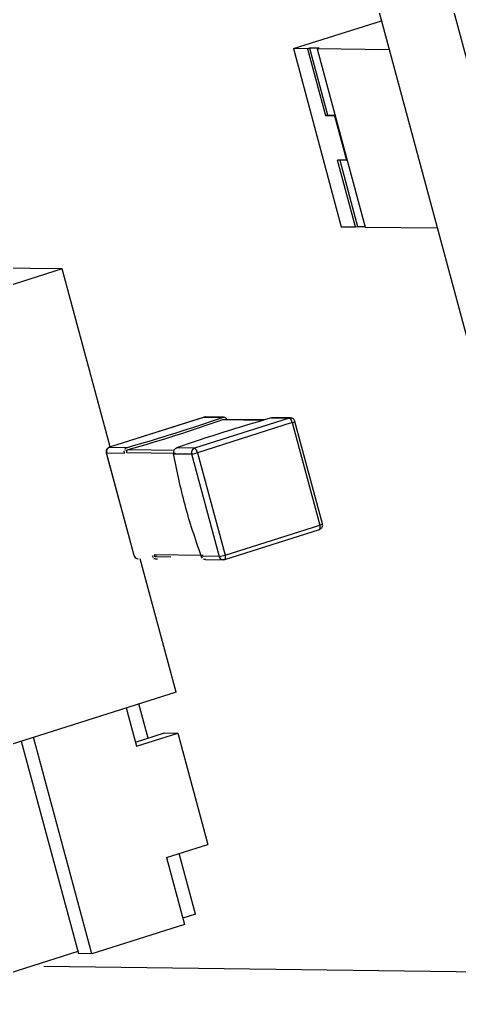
# Model space of a CAD drawing. Header units: millimetres. Extents: x 15 to 1184, y 5 to 836.
# Drawn here: x 784.937 to 786.831, y 638.385 to 642.602 of the extents above; entities that cross this region are included whole.
import ezdxf

# ---------------------------------------------------------------- set-up
doc = ezdxf.new("R2010")
doc.units = ezdxf.units.MM
doc.layers.get('0').update_dxf_attribs({"lineweight": 18})

msp = doc.modelspace()

# ---------------------------------------------------------------- linework, layer by layer
at = {"color": 7, "linetype": 'Continuous', "lineweight": 25}
for p, q in [((788.7104, 635.5649), (786.3437, 644.3564)), ((786.0401, 644.2855), (788.3867, 635.5688)), ((786.1156, 642.4768), (786.4947, 642.5969)), ((786.1765, 642.4761), (786.1156, 642.4768)), ((786.1156, 642.4768), (786.3222, 641.7091)), ((786.1854, 642.4789), (786.1765, 642.4761)), ((786.1765, 642.4761), (786.254, 642.1882)), ((786.2273, 642.4784), (786.1854, 642.4789)), ((786.1854, 642.4789), (786.2629, 642.191)), ((786.2184, 642.4756), (786.2273, 642.4784)), ((786.5284, 642.4718), (786.2184, 642.4756)), ((786.2184, 642.4756), (786.4251, 641.7079)), ((786.2629, 642.191), (786.254, 642.1882)), ((786.254, 642.1882), (786.2921, 642.1877)), ((786.2629, 642.191), (786.2951, 642.1906)), ((786.2921, 642.1877), (786.2956, 642.1888)), ((786.2921, 642.1877), (786.3438, 641.9958)), ((786.3438, 641.9958), (786.3057, 641.9963)), ((786.3832, 641.7084), (786.3057, 641.9963)), ((786.3154, 641.9962), (786.3921, 641.7112)), ((786.3438, 641.9958), (786.3473, 641.9969)), ((786.3222, 641.7091), (786.3832, 641.7084)), ((786.3832, 641.7084), (786.3921, 641.7112)), ((786.3921, 641.7112), (786.4243, 641.7108)), ((786.4251, 641.7079), (786.735, 641.7041)), ((785.1202, 641.5279), (784.3212, 641.2748)), ((785.1202, 641.5279), (784.6975, 641.5331)), ((785.3267, 640.7608), (785.1202, 641.5279)), ((785.7317, 640.8891), (785.3233, 640.7598)), ((785.7326, 640.8893), (785.3242, 640.7599)), ((786.0982, 640.8848), (785.6898, 640.7554)), ((786.111, 640.8655), (785.7026, 640.7361)), ((785.7317, 640.8891), (785.7326, 640.8893)), ((785.7326, 640.8893), (785.81, 640.8883)), ((785.8149, 640.8891), (785.738, 640.8901)), ((785.8126, 640.8787), (785.815, 640.8791)), ((785.8126, 640.8787), (785.989, 640.8766)), ((785.9905, 640.877), (785.815, 640.8791)), ((786.0208, 640.8857), (786.0982, 640.8848)), ((786.1036, 640.8856), (786.0268, 640.8865)), ((786.111, 640.8655), (786.2299, 640.4241)), ((786.2415, 640.4294), (786.1227, 640.8708)), ((785.3101, 640.7355), (785.4289, 640.2941)), ((785.3116, 640.7351), (785.389, 640.7341)), ((785.4304, 640.2936), (785.3116, 640.7351)), ((785.3233, 640.7598), (785.3242, 640.7599)), ((785.3242, 640.7599), (785.4016, 640.7589)), ((785.3944, 640.7466), (785.398, 640.7446)), ((785.3979, 640.7369), (785.6087, 640.7344)), ((785.4042, 640.7494), (785.6033, 640.7469)), ((785.5999, 640.7316), (785.6773, 640.7306)), ((785.6898, 640.7554), (785.6125, 640.7564)), ((785.6773, 640.7306), (785.7961, 640.2892)), ((785.7026, 640.7361), (785.8215, 640.2947)), ((785.8199, 640.2757), (786.2283, 640.4051)), ((785.8215, 640.2947), (786.2299, 640.4241)), ((785.6111, 639.7046), (785.4564, 640.2792)), ((785.5078, 640.2927), (785.5119, 640.2839)), ((785.7276, 640.2929), (785.5167, 640.2955)), ((785.5205, 640.2896), (785.5167, 640.2955)), ((785.5205, 640.2896), (785.5184, 640.2859)), ((785.5282, 640.2887), (785.5884, 640.288)), ((785.7961, 640.2892), (785.7187, 640.2901)), ((785.7246, 640.2813), (785.7187, 640.2901)), ((785.7367, 640.2757), (785.8136, 640.2748)), ((785.6111, 639.7046), (784.8121, 639.4515)), ((785.3957, 639.6364), (785.4401, 639.4716)), ((785.4899, 639.5062), (785.4502, 639.6536)), ((785.2472, 638.5773), (784.9962, 639.5098)), ((785.4354, 639.4889), (785.5605, 639.5285)), ((785.4401, 639.4716), (785.6176, 639.5278)), ((785.5605, 639.5285), (785.6176, 639.5278)), ((785.6176, 639.5278), (785.7468, 639.048)), ((784.9437, 639.4932), (785.1901, 638.578)), ((785.5692, 638.9918), (785.7468, 639.048)), ((785.6942, 638.7471), (785.6237, 639.009)), ((785.5692, 638.9918), (785.6467, 638.7039)), ((785.6942, 638.7471), (785.6397, 638.7299)), ((785.6467, 638.7039), (785.2472, 638.5773)), ((785.1878, 638.5867), (784.8952, 638.494)), ((785.2472, 638.5773), (785.1901, 638.578)), ((787.6002, 638.4904), (785.0415, 638.5217))]:
    msp.add_line(p, q, dxfattribs=at)
for points in [[(785.738, 640.8901), (785.7362, 640.89), (785.7326, 640.8893)], [(786.0982, 640.8848), (786.1018, 640.8855), (786.1036, 640.8856)], [(786.1036, 640.8856), (786.1054, 640.8855), (786.108, 640.885)], [(786.1227, 640.8708), (786.1227, 640.8708), (786.1225, 640.8703)], [(785.3101, 640.7355), (785.31, 640.7355), (785.3103, 640.736)], [(785.3116, 640.7351), (785.3105, 640.7352), (785.3101, 640.7355)], [(786.2413, 640.4289), (786.2416, 640.4293), (786.2415, 640.4294)], [(785.4289, 640.2941), (785.4293, 640.2938), (785.4304, 640.2936)], [(785.4436, 640.2799), (785.4462, 640.2794), (785.448, 640.2793)], [(785.8136, 640.2748), (785.8118, 640.2749), (785.8095, 640.2754)]]:
    msp.add_lwpolyline(points, dxfattribs=at)
for centre, radius, start, end in [((783.4517, 647.6236), 7.1362, 285.85686, 289.29686), ((783.4543, 647.614), 7.1362, 285.85686, 289.29686), ((787.9707, 634.0211), 7.1362, 105.85686, 109.29686), ((786.086, 640.8628), 0.0252, 6.1945, 60.8856), ((786.1026, 640.9018), 0.0373, 283.1138, 302.3084), ((785.3311, 640.7408), 0.0203, 109.8221, 196.3821), ((785.6967, 640.7363), 0.0203, 109.8221, 196.3821), ((785.6661, 640.8427), 0.1126, 275.6769, 288.9196), ((785.6776, 640.7334), 0.0252, 6.1945, 60.8856), ((786.227, 640.4084), 0.00352, 290.5717, 333.081), ((786.2214, 640.4605), 0.0374, 283.1357, 302.2563), ((786.2055, 640.415), 0.026, 341.692, 20.4656), ((785.449, 640.2982), 0.0191, 193.8394, 253.5958), ((785.785, 640.4012), 0.1126, 275.6769, 288.9196), ((785.8146, 640.2937), 0.0191, 193.8224, 254.4163), ((785.8187, 640.279), 0.00351, 290.5357, 332.694), ((785.7972, 640.2856), 0.026, 341.5608, 20.4964), ((777.1606, 633.3199), 9.1644, 351.26977, 34.75555), ((778.8012, 633.8244), 7.3117, 351.59832, 39.78174)]:
    msp.add_arc(centre, radius, start, end, dxfattribs=at)
for points, knots in [([(785.81, 640.8883), (785.8119, 640.8887), (785.8157, 640.8896), (785.82, 640.8883), (785.8222, 640.887), (785.8226, 640.8868)], [0, 0, 0, 0, 0.00586118, 0.01172436, 0.01312245, 0.01312245, 0.01312245, 0.01312245]), ([(785.8229, 640.8866), (785.8249, 640.8853), (785.828, 640.8833), (785.8299, 640.8801), (785.8306, 640.8789)], [0, 0, 0, 0, 0.0069471, 0.01097419, 0.01097419, 0.01097419, 0.01097419]), ([(786.0268, 640.8863), (786.0254, 640.8863), (786.0234, 640.8864), (786.0214, 640.8859), (786.0208, 640.8857)], [0, 0, 0, 0, 0.004133042, 0.006003381, 0.006003381, 0.006003381, 0.006003381]), ([(786.1225, 640.8703), (786.1221, 640.8719), (786.1213, 640.8752), (786.118, 640.8796), (786.1135, 640.8833), (786.1097, 640.8844), (786.1079, 640.885)], [0, 0, 0, 0, 0.0051934, 0.01063894, 0.01625768, 0.02196453, 0.02196453, 0.02196453, 0.02196453]), ([(785.3214, 640.7581), (785.3194, 640.7571), (785.3153, 640.7551), (785.3112, 640.7494), (785.3091, 640.7426), (785.3099, 640.7382), (785.3103, 640.736)], [0, 0, 0, 0, 0.00694403, 0.01378166, 0.0205067, 0.02711308, 0.02711308, 0.02711308, 0.02711308]), ([(785.4016, 640.7589), (785.3994, 640.7581), (785.395, 640.7563), (785.3912, 640.7525), (785.3896, 640.75), (785.3893, 640.7495)], [0, 0, 0, 0, 0.00705564, 0.01411367, 0.01579668, 0.01579668, 0.01579668, 0.01579668]), ([(785.398, 640.7446), (785.3987, 640.7455), (785.4001, 640.7474), (785.4024, 640.7488), (785.4038, 640.7492), (785.4042, 640.7494)], [0, 0, 0, 0, 0.003472103, 0.006941917, 0.007989843, 0.007989843, 0.007989843, 0.007989843]), ([(785.6028, 640.7469), (785.6039, 640.7488), (785.606, 640.7526), (785.6097, 640.7553), (785.612, 640.7562), (785.6125, 640.7564)], [0, 0, 0, 0, 0.0060978, 0.01220676, 0.01386416, 0.01386416, 0.01386416, 0.01386416]), ([(786.2302, 640.4068), (786.2322, 640.4078), (786.2363, 640.4098), (786.2404, 640.4155), (786.2425, 640.4222), (786.2417, 640.4267), (786.2413, 640.4289)], [0, 0, 0, 0, 0.00694403, 0.01378166, 0.0205067, 0.02711308, 0.02711308, 0.02711308, 0.02711308]), ([(785.4291, 640.2946), (785.4295, 640.293), (785.4304, 640.2897), (785.4336, 640.2852), (785.4381, 640.2816), (785.4419, 640.2804), (785.4437, 640.2799)], [0, 0, 0, 0, 0.0051934, 0.01063894, 0.01625768, 0.02196453, 0.02196453, 0.02196453, 0.02196453]), ([(785.5155, 640.2807), (785.5177, 640.2798), (785.5219, 640.2781), (785.5273, 640.2783), (785.5302, 640.279), (785.5308, 640.2791)], [0, 0, 0, 0, 0.00688305, 0.01377869, 0.01564953, 0.01564953, 0.01564953, 0.01564953]), ([(785.5282, 640.2887), (785.527, 640.2885), (785.5247, 640.2881), (785.5221, 640.2888), (785.5208, 640.2894), (785.5205, 640.2896)], [0, 0, 0, 0, 0.003487816, 0.006976991, 0.007912361, 0.007912361, 0.007912361, 0.007912361]), ([(785.7367, 640.2759), (785.7365, 640.2758), (785.7343, 640.2755), (785.7316, 640.2766), (785.7294, 640.2778), (785.729, 640.2781)], [0, 0, 0, 0, 0.00083928, 0.006779036, 0.008195394, 0.008195394, 0.008195394, 0.008195394]), ([(785.8094, 640.2754), (785.8116, 640.2752), (785.8159, 640.2747), (785.8199, 640.2765), (785.8218, 640.2774)], [0, 0, 0, 0, 0.00650549, 0.01282529, 0.01282529, 0.01282529, 0.01282529])]:
    msp.add_open_spline(points, degree=3, knots=knots, dxfattribs=at)
for points in [[(785.389, 640.7341), (785.3885, 640.7358), (785.3875, 640.7393), (785.3877, 640.7428), (785.3879, 640.7445)], [(785.398, 640.7446), (785.3978, 640.744), (785.3974, 640.7428), (785.3972, 640.7408), (785.3973, 640.7389), (785.3977, 640.7376), (785.3979, 640.7369)], [(785.6006, 640.7419), (785.6001, 640.7402), (785.5993, 640.7367), (785.5997, 640.7333), (785.5999, 640.7316)], [(785.7187, 640.2901), (785.6938, 640.3638), (785.644, 640.511), (785.6146, 640.658), (785.5999, 640.7316)]]:
    msp.add_open_spline(points, degree=3, dxfattribs=at)

doc.saveas('drawing.dxf')
